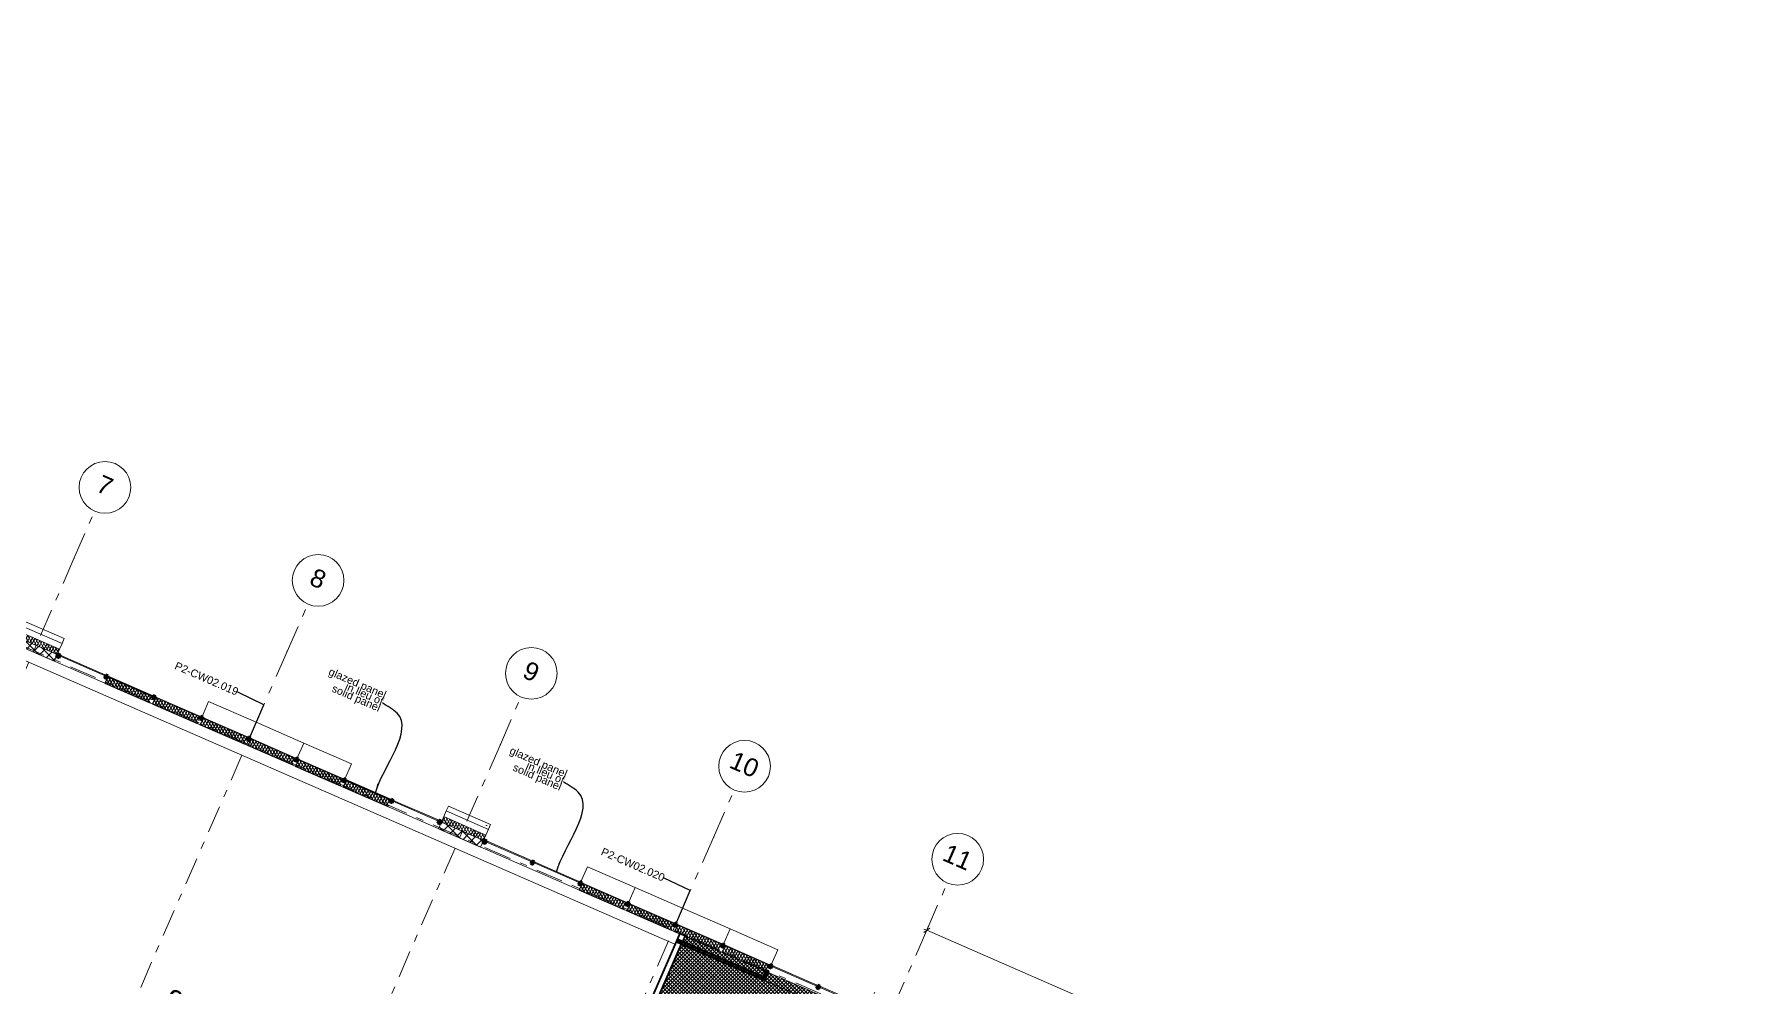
# Model space of a CAD drawing. Header units: millimetres. Extents: x -37281 to 954596, y -59787 to 956680.
# Drawn here: x 901522 to 934563, y 2975 to 21390 of the extents above; entities that cross this region are included whole.
import ezdxf
from ezdxf.enums import TextEntityAlignment as Align

# ---------------------------------------------------------------- set-up
doc = ezdxf.new("R2010")
doc.units = ezdxf.units.MM
doc.header["$MEASUREMENT"] = 0
doc.linetypes.add('Double Dashed', pattern=[1093.611073, 529.166651, -211.666656, 141.111112, -211.666656])
for name, color, linetype in [('A-15-MG_Structural_Grid', 7, 'Continuous'), ('A-20-M_Floor_Slab', 7, 'Continuous'), ('A-25-M_Curtain_Wall', 7, 'Continuous'), ('A-25-M_Wall_Ext', 7, 'Continuous'), ('A-25-M_Wall_Ext_Existing_HUB', 7, 'Continuous'), ('ArchiCAD Doors', 7, 'Continuous'), ('New_A-25-M_Curtain_Wall', 7, 'Continuous'), ('New_A-25-M_Wall_Int', 7, 'Continuous'), ('New_A-35-M_FFE-Zone', 7, 'Continuous'), ('New_A-95-D_Dim_Grid.Dim', 7, 'Continuous')]:
    doc.layers.add(name, color=color, linetype=linetype)
for name, color, linetype, lineweight, true_color in [('A-15-MG_Structural_Grid_Pen_No__163', 7, 'Continuous', 0, 0x750077), ('A-25-M_Curtain_Wall_Pen_No__144', 7, 'Continuous', 0, 0xc8c8c8), ('A-25-M_Curtain_Wall_Pen_No__165', 7, 'Continuous', 0, 0x006060), ('A-25-M_Curtain_Wall_Pen_No__27', 7, 'Continuous', 50, 0x2a2a2a), ('A-25-M_Curtain_Wall_Pen_No__43', 7, 'Continuous', 30, 0x444444), ('A-25-M_Curtain_Wall_Pen_No__46', 7, 'Continuous', 35, 0x444444), ('A-25-M_Wall_Ext_Existing_HUB_Pen_No__107', 7, 'Continuous', 15, 0xa6a6a6), ('A-25-M_Wall_Ext_Pen_No__63', 7, 'Continuous', 20, 0x606060), ('A-25-M_Wall_Int_Pen_No__102', 7, 'Continuous', 15, 0xcccccc), ('New_A-25-M_Curtain_Wall_Pen_No__144', 7, 'Continuous', 0, 0xc8c8c8), ('New_A-25-M_Curtain_Wall_Pen_No__165', 7, 'Continuous', 0, 0x006060), ('New_A-25-M_Curtain_Wall_Pen_No__27', 7, 'Continuous', 50, 0x2a2a2a), ('New_A-25-M_Curtain_Wall_Pen_No__43', 7, 'Continuous', 30, 0x444444), ('New_A-25-M_Wall_Int_Pen_No__107', 7, 'Continuous', 15, 0xa6a6a6), ('New_A-25-M_Wall_Int_Pen_No__27', 7, 'Continuous', 50, 0x2a2a2a), ('New_A-25-M_Wall_Int_Pen_No__81', 7, 'Continuous', 20, 0x6a6a6a), ('New_A-35-M_FFE-Zone_Pen_No__74', 7, 'Continuous', 20, 0x606060)]:
    doc.layers.add(name, color=color, linetype=linetype, lineweight=lineweight, true_color=true_color)
for name, color, linetype, lineweight in [('A-20-M_Floor_Slab_Pen_No__89', 8, 'Continuous', 20), ('A-25-M_Curtain_Wall_Pen_No__1', 7, 'Continuous', 13), ('A-25-M_Curtain_Wall_Pen_No__85', 8, 'Continuous', 20), ('A-25-M_Wall_Ext_Existing_HUB_Pen_No__1', 7, 'Continuous', 13), ('ArchiCAD Doors_Pen_No__1', 7, 'Continuous', 13), ('New_A-25-M_Curtain_Wall_Pen_No__1', 7, 'Continuous', 13), ('New_A-25-M_Wall_Int_Pen_No__1', 7, 'Continuous', 13), ('New_A-95-D_Dim_Grid.Dim_Pen_No__4', 7, 'Continuous', 20), ('New_A-95-P_Text_1_50_GA_Pen_No__1', 7, 'Continuous', 13), ('New_A-95-P_Text_1_50_GA_Pen_No__85', 8, 'Continuous', 20), ('New_ArchiCAD Zone Stamps_Pen_No__9', 7, 'Continuous', 13)]:
    doc.layers.add(name, color=color, linetype=linetype, lineweight=lineweight)
doc.styles.add('GENERATED_STYLE_2', font='')
doc.styles.add('GENERATED_STYLE_3', font='')
doc.styles.add('GENERATED_STYLE_4', font='')
doc.styles.get('GENERATED_STYLE_2').set_extended_font_data('Arial', bold=True)
doc.styles.get('GENERATED_STYLE_3').set_extended_font_data('Arial')
doc.styles.get('GENERATED_STYLE_4').set_extended_font_data('Swis721 BT')
doc.dimstyles.new('GENERATED_STYLE__2', dxfattribs={"dimtxt": 0.18, "dimasz": 273.6, "dimexe": 0.18, "dimexo": 0.0625, "dimgap": 0.09, "dimtad": 0, "dimtih": 1, "dimtoh": 1, "dimdec": 4, "dimzin": 0, "dimdsep": 46, "dimcen": 0.09, "dimadec": 0, "dimazin": 0, "dimtfac": 1, "dimtdec": 4, "dimtmove": 0, "dimatfit": 3, "dimldrblk": 'ARROWHEAD_5', "dimfxl": 1, "dimtolj": 1, "dimtzin": 0, "dimarcsym": 0})
doc.dimstyles.new('GENERATED_STYLE__3', dxfattribs={"dimtxt": 0.18, "dimasz": 182.4, "dimexe": 0.18, "dimexo": 0.0625, "dimgap": 0.09, "dimtad": 0, "dimtih": 1, "dimtoh": 1, "dimdec": 4, "dimzin": 0, "dimdsep": 46, "dimcen": 0.09, "dimadec": 0, "dimazin": 0, "dimtfac": 1, "dimtdec": 4, "dimtmove": 0, "dimatfit": 3, "dimldrblk": 'ARROWHEAD_5', "dimfxl": 1, "dimtolj": 1, "dimtzin": 0, "dimarcsym": 0})
doc.dimstyles.new('GENERATED_STYLE__4', dxfattribs={"dimtxt": 300, "dimasz": 95, "dimexe": 0.18, "dimexo": 0, "dimgap": 0.09, "dimtad": 1, "dimdec": 0, "dimzin": 0, "dimdsep": 46, "dimtxsty": 'GENERATED_STYLE_4', "dimblk": 'ARROWHEAD_2', "dimblk1": 'ARROWHEAD_2', "dimblk2": 'ARROWHEAD_2', "dimcen": 0.09, "dimclrd": 7, "dimclre": 7, "dimclrt": 7, "dimadec": 0, "dimazin": 0, "dimtfac": 1, "dimtdec": 4, "dimtmove": 0, "dimatfit": 3, "dimfxl": 1, "dimtolj": 1, "dimtzin": 0, "dimarcsym": 0})
pattern_1 = [(60, (864302.5, 0), (-43.30127, 25), []), (120, (864302.5, 0), (43.30127, 25), [])]
pattern_2 = [(103.994, (864302.5, 0), (-1137.956, 451.319), [0, -965.2, 0, -1079.5, 0, -1031.875]), (73.994, (864302.5, 0), (-1195.13, 1745.31), [0, -520.7, 0, -869.95, 0, -333.375]), (33.994, (863991, -716.2), (785.414, 1814.82), [0, -317.5, 0, -1143, 0, -1492.25]), (23.994, (863991, -716.2), (250.276, 1972.774), [0, -158.75, 0, -749.3, 0, -857.25])]
pattern_3 = [(45, (864302.5, 0), (-91.92388, 91.92388), []), (135, (864302.5, 0), (91.92388, 91.92388), [])]

# ---------------------------------------------------------------- blocks, each defined once
blk = doc.blocks.new('Computer Lab 1_INB 2206_43_1', base_point=(904921, 1417))
at = {"layer": 'New_A-35-M_FFE-Zone_Pen_No__74', "linetype": 'Continuous'}
for p, q in [((900619, 9584), (896180, -595)), ((913921, 3784), (900619, 9584)), ((909482, -6396), (913921, 3784)), ((896180, -595), (909482, -6396))]:
    blk.add_line(p, q, dxfattribs=at)
at = {"layer": 'New_ArchiCAD Zone Stamps_Pen_No__9'}
for tag, height, style, p in [('ROOM_NAME', 250, 'GENERATED_STYLE_2', (904184, 2934)), ('zoneNameLine2', 250, 'GENERATED_STYLE_2', (903996, 2502)), ('ROOM_NUMBER', 200, 'GENERATED_STYLE_3', (903807, 2082)), ('measuredAreaCode', 200, 'GENERATED_STYLE_3', (903650, 1721)), ('DUMMY_649', 200, 'GENERATED_STYLE_3', (903957, 1587)), ('DUMMY_650', 200, 'GENERATED_STYLE_3', (904587, 1313)), ('DUMMY_651', 133, 'GENERATED_STYLE_3', (904866, 1206))]:
    blk.add_attdef(tag, text='', height=height, rotation=336.4404, dxfattribs=dict(at, style=style)).set_placement(p, align=Align.TOP_LEFT)
blk = doc.blocks.new('Project Lab 4_INB 2208_58_1', base_point=(914903, -2910))
at = {"layer": 'New_A-35-M_FFE-Zone_Pen_No__74', "linetype": 'Continuous'}
for p, q in [((914034, 3789), (909575, -6436)), ((920493, 972), (914034, 3789)), ((916034, -9253), (920493, 972)), ((909575, -6436), (914732, -8685)), ((914732, -8685), (916034, -9253))]:
    blk.add_line(p, q, dxfattribs=at)
at = {"layer": 'New_ArchiCAD Zone Stamps_Pen_No__9'}
for tag, height, style, p in [('ROOM_NAME', 250, 'GENERATED_STYLE_2', (914375, -1483)), ('zoneNameLine2', 250, 'GENERATED_STYLE_2', (914187, -1916)), ('ROOM_NUMBER', 200, 'GENERATED_STYLE_3', (913999, -2336)), ('measuredAreaCode', 200, 'GENERATED_STYLE_3', (913842, -2696)), ('DUMMY_649', 200, 'GENERATED_STYLE_3', (914149, -2830)), ('DUMMY_650', 200, 'GENERATED_STYLE_3', (914638, -3044)), ('DUMMY_651', 133, 'GENERATED_STYLE_3', (914918, -3150))]:
    blk.add_attdef(tag, text='', height=height, rotation=336.4404, dxfattribs=dict(at, style=style)).set_placement(p, align=Align.TOP_LEFT)
blk = doc.blocks.new('Slab_11_1', base_point=(868401, -1742))
at = {"layer": 'A-20-M_Floor_Slab_Pen_No__89', "linetype": 'Continuous', "flags": 128}
blk.add_lwpolyline([(868401, -1742), (871982, 6433), (871711, 6182), (872166, 6610), (872084, 6699), (879688, 13776), (879758, 13700), (882077, 15858), (882749, 15136), (883656, 17218), (917976, 2253), (910750, -14318), (907865, -13060), (905807, -17778), (876959, -5199), (878761, -1065), (876230, 39), (874326, -4326)], close=True, dxfattribs=at)
blk = doc.blocks.new('Curtain Wall_20_1', base_point=(864302, 0))
at = {"layer": 'A-25-M_Curtain_Wall', "linetype": 'Continuous', "lineweight": 0, "true_color": 0x000000}
h = blk.add_hatch(dxfattribs=at)
h.set_pattern_fill('Batt_Insulation_0001', color=178, style=0, pattern_type=2)
h.set_pattern_definition(pattern_1)
h.paths.add_polyline_path([(912115, 4965), (912059, 4836), (912934, 4455), (912990, 4583)])
h = blk.add_hatch(dxfattribs=at)
h.set_pattern_fill('Batt_Insulation_0001', color=178, style=0, pattern_type=2)
h.set_pattern_definition(pattern_1)
h.paths.add_polyline_path([(913036, 4563), (912980, 4435), (913855, 4053), (913911, 4181)])
h = blk.add_hatch(dxfattribs=at)
h.set_pattern_fill('Batt_Insulation_0001', color=178, style=0, pattern_type=2)
h.set_pattern_definition(pattern_1)
h.paths.add_polyline_path([(913957, 4161), (913901, 4033), (914777, 3651), (914832, 3780)])
h = blk.add_hatch(dxfattribs=at)
h.set_pattern_fill('Batt_Insulation_0001', color=178, style=0, pattern_type=2)
h.set_pattern_definition(pattern_1)
h.paths.add_polyline_path([(914878, 3760), (914822, 3631), (915698, 3250), (915754, 3378)])
at = {"layer": 'A-25-M_Curtain_Wall_Pen_No__144', "linetype": 'Continuous'}
for points in [[(910226, 5810), (910198, 5745), (910244, 5725), (910272, 5790)], [(910280, 5786), (910234, 5806), (910206, 5742), (910252, 5722)], [(911201, 5384), (911155, 5404), (911127, 5340), (911173, 5320)], [(912122, 4983), (912077, 5003), (912049, 4938), (912094, 4918)], [(913044, 4581), (912998, 4601), (912970, 4537), (913016, 4517)], [(913965, 4179), (913919, 4199), (913891, 4135), (913937, 4115)], [(914886, 3777), (914840, 3797), (914812, 3733), (914858, 3713)], [(915807, 3376), (915762, 3396), (915734, 3332), (915779, 3312)], [(916729, 2974), (916683, 2994), (916655, 2930), (916701, 2910)], [(917650, 2572), (917604, 2592), (917576, 2528), (917622, 2508)], [(917660, 2568), (917614, 2588), (917586, 2524), (917632, 2504)]]:
    blk.add_hatch(color=256, dxfattribs=at).paths.add_polyline_path(points)
at = {"layer": 'A-25-M_Curtain_Wall_Pen_No__165', "linetype": 'Continuous', "lineweight": 0, "true_color": 0x001818}
for points in [[(911156, 5393), (910271, 5779), (910263, 5761), (911148, 5375)], [(912077, 4991), (911193, 5377), (911185, 5359), (912069, 4973)], [(916683, 2983), (915799, 3369), (915791, 3350), (916675, 2965)], [(917605, 2581), (916720, 2967), (916712, 2949), (917597, 2563)], [(917629, 2549), (917633, 2547), (917641, 2565), (917637, 2567)]]:
    blk.add_hatch(color=168, dxfattribs=at).paths.add_polyline_path(points)
at = {"layer": 'A-25-M_Curtain_Wall_Pen_No__1', "linetype": 'Continuous'}
for p, q in [((910271, 5779), (910263, 5761)), ((910263, 5761), (911148, 5375)), ((911156, 5393), (910271, 5779)), ((911148, 5375), (911156, 5393)), ((911193, 5377), (911185, 5359)), ((911185, 5359), (912069, 4973)), ((912077, 4991), (911193, 5377)), ((912069, 4973), (912077, 4991)), ((915799, 3369), (915791, 3350)), ((915791, 3350), (916675, 2965)), ((916683, 2983), (915799, 3369)), ((916675, 2965), (916683, 2983)), ((916720, 2967), (916712, 2949)), ((916712, 2949), (917597, 2563)), ((917605, 2581), (916720, 2967)), ((917597, 2563), (917605, 2581)), ((917637, 2567), (917629, 2549)), ((917629, 2549), (917633, 2547)), ((917633, 2547), (917641, 2565)), ((917641, 2565), (917637, 2567))]:
    blk.add_line(p, q, dxfattribs=at)
at = {"layer": 'A-25-M_Curtain_Wall_Pen_No__27', "linetype": 'Continuous'}
for p, q in [((910226, 5810), (910198, 5745)), ((910198, 5745), (910244, 5725)), ((910234, 5806), (910206, 5742)), ((910206, 5742), (910252, 5722)), ((910272, 5790), (910226, 5810)), ((910280, 5786), (910234, 5806)), ((910244, 5725), (910272, 5790)), ((910252, 5722), (910280, 5786)), ((911155, 5404), (911127, 5340)), ((911127, 5340), (911173, 5320)), ((911201, 5384), (911155, 5404)), ((911173, 5320), (911201, 5384)), ((912077, 5003), (912049, 4938)), ((912122, 4983), (912077, 5003)), ((912094, 4918), (912122, 4983)), ((912049, 4938), (912094, 4918)), ((912998, 4601), (912970, 4537)), ((912970, 4537), (913016, 4517)), ((913044, 4581), (912998, 4601)), ((913016, 4517), (913044, 4581)), ((913919, 4199), (913891, 4135)), ((913891, 4135), (913937, 4115)), ((913965, 4179), (913919, 4199)), ((913937, 4115), (913965, 4179)), ((914840, 3797), (914812, 3733)), ((914812, 3733), (914858, 3713)), ((914886, 3777), (914840, 3797)), ((914858, 3713), (914886, 3777)), ((915762, 3396), (915734, 3332)), ((915734, 3332), (915779, 3312)), ((915807, 3376), (915762, 3396)), ((915779, 3312), (915807, 3376)), ((916683, 2994), (916655, 2930)), ((916729, 2974), (916683, 2994)), ((916701, 2910), (916729, 2974)), ((916655, 2930), (916701, 2910)), ((917604, 2592), (917576, 2528)), ((917576, 2528), (917622, 2508)), ((917614, 2588), (917586, 2524)), ((917586, 2524), (917632, 2504)), ((917650, 2572), (917604, 2592)), ((917660, 2568), (917614, 2588)), ((917622, 2508), (917650, 2572)), ((917632, 2504), (917660, 2568))]:
    blk.add_line(p, q, dxfattribs=at)
at = {"layer": 'A-25-M_Curtain_Wall_Pen_No__43', "linetype": 'Continuous'}
for p, q in [((912990, 4583), (912115, 4965)), ((912059, 4836), (912934, 4455)), ((912980, 4435), (913855, 4053)), ((913911, 4181), (913036, 4563)), ((913901, 4033), (914777, 3651)), ((914832, 3780), (913957, 4161)), ((915754, 3378), (914878, 3760)), ((914822, 3631), (915698, 3250))]:
    blk.add_line(p, q, dxfattribs=at)
blk = doc.blocks.new('Curtain Wall_21_1', base_point=(864302, 0))
at = {"layer": 'New_A-25-M_Curtain_Wall', "linetype": 'Continuous', "lineweight": 0, "true_color": 0x000000}
h = blk.add_hatch(dxfattribs=at)
h.set_pattern_fill('Batt_Insulation_0001', color=178, style=0, pattern_type=2)
h.set_pattern_definition(pattern_1)
h.paths.add_polyline_path([(903865, 8562), (903809, 8434), (904684, 8052), (904740, 8180)])
h = blk.add_hatch(dxfattribs=at)
h.set_pattern_fill('Batt_Insulation_0001', color=178, style=0, pattern_type=2)
h.set_pattern_definition(pattern_1)
h.paths.add_polyline_path([(904786, 8160), (904730, 8032), (905606, 7650), (905661, 7779)])
h = blk.add_hatch(dxfattribs=at)
h.set_pattern_fill('Batt_Insulation_0001', color=178, style=0, pattern_type=2)
h.set_pattern_definition(pattern_1)
h.paths.add_polyline_path([(905707, 7759), (905651, 7630), (906527, 7249), (906583, 7377)])
h = blk.add_hatch(dxfattribs=at)
h.set_pattern_fill('Batt_Insulation_0001', color=178, style=0, pattern_type=2)
h.set_pattern_definition(pattern_1)
h.paths.add_polyline_path([(906629, 7357), (906573, 7229), (907448, 6847), (907504, 6975)])
at = {"layer": 'New_A-25-M_Curtain_Wall_Pen_No__144', "linetype": 'Continuous'}
for points in [[(901976, 9407), (901948, 9343), (901994, 9323), (902022, 9387)], [(902030, 9383), (901984, 9403), (901956, 9339), (902002, 9319)], [(902951, 8982), (902906, 9002), (902878, 8937), (902923, 8917)], [(903873, 8580), (903827, 8600), (903799, 8536), (903845, 8516)], [(904794, 8178), (904748, 8198), (904720, 8134), (904766, 8114)], [(905715, 7777), (905669, 7797), (905641, 7732), (905687, 7712)], [(906636, 7375), (906590, 7395), (906563, 7331), (906608, 7311)], [(907558, 6973), (907512, 6993), (907484, 6929), (907530, 6909)], [(908479, 6571), (908433, 6591), (908405, 6527), (908451, 6507)], [(909400, 6170), (909354, 6190), (909326, 6126), (909372, 6106)], [(909410, 6165), (909364, 6185), (909336, 6121), (909382, 6101)]]:
    blk.add_hatch(color=256, dxfattribs=at).paths.add_polyline_path(points)
at = {"layer": 'New_A-25-M_Curtain_Wall_Pen_No__165', "linetype": 'Continuous', "lineweight": 0, "true_color": 0x001818}
for points in [[(902906, 8990), (902022, 9376), (902014, 9358), (902898, 8972)], [(903827, 8589), (902943, 8974), (902935, 8956), (903819, 8570)], [(908434, 6580), (907549, 6966), (907541, 6948), (908426, 6562)], [(909355, 6179), (908470, 6564), (908462, 6546), (909347, 6160)], [(909380, 6146), (909383, 6144), (909391, 6163), (909388, 6164)]]:
    blk.add_hatch(color=168, dxfattribs=at).paths.add_polyline_path(points)
at = {"layer": 'New_A-25-M_Curtain_Wall_Pen_No__1', "linetype": 'Continuous'}
for p, q in [((902022, 9376), (902014, 9358)), ((902014, 9358), (902898, 8972)), ((902906, 8990), (902022, 9376)), ((902898, 8972), (902906, 8990)), ((902943, 8974), (902935, 8956)), ((902935, 8956), (903819, 8570)), ((903827, 8589), (902943, 8974)), ((903819, 8570), (903827, 8589)), ((907549, 6966), (907541, 6948)), ((907541, 6948), (908426, 6562)), ((908434, 6580), (907549, 6966)), ((908426, 6562), (908434, 6580)), ((908470, 6564), (908462, 6546)), ((908462, 6546), (909347, 6160)), ((909355, 6179), (908470, 6564)), ((909347, 6160), (909355, 6179)), ((909388, 6164), (909380, 6146)), ((909380, 6146), (909383, 6144)), ((909383, 6144), (909391, 6163)), ((909391, 6163), (909388, 6164))]:
    blk.add_line(p, q, dxfattribs=at)
at = {"layer": 'New_A-25-M_Curtain_Wall_Pen_No__27', "linetype": 'Continuous'}
for p, q in [((901976, 9407), (901948, 9343)), ((901948, 9343), (901994, 9323)), ((901984, 9403), (901956, 9339)), ((901956, 9339), (902002, 9319)), ((902022, 9387), (901976, 9407)), ((902030, 9383), (901984, 9403)), ((901994, 9323), (902022, 9387)), ((902002, 9319), (902030, 9383)), ((902906, 9002), (902878, 8937)), ((902878, 8937), (902923, 8917)), ((902951, 8982), (902906, 9002)), ((902923, 8917), (902951, 8982)), ((903827, 8600), (903799, 8536)), ((903873, 8580), (903827, 8600)), ((903799, 8536), (903845, 8516)), ((903845, 8516), (903873, 8580)), ((904748, 8198), (904720, 8134)), ((904720, 8134), (904766, 8114)), ((904794, 8178), (904748, 8198)), ((904766, 8114), (904794, 8178)), ((905669, 7797), (905641, 7732)), ((905641, 7732), (905687, 7712)), ((905715, 7777), (905669, 7797)), ((905687, 7712), (905715, 7777)), ((906590, 7395), (906563, 7331)), ((906563, 7331), (906608, 7311)), ((906636, 7375), (906590, 7395)), ((906608, 7311), (906636, 7375)), ((907512, 6993), (907484, 6929)), ((907558, 6973), (907512, 6993)), ((907530, 6909), (907558, 6973)), ((907484, 6929), (907530, 6909)), ((908433, 6591), (908405, 6527)), ((908405, 6527), (908451, 6507)), ((908479, 6571), (908433, 6591)), ((908451, 6507), (908479, 6571)), ((909354, 6190), (909326, 6126)), ((909326, 6126), (909372, 6106)), ((909364, 6185), (909336, 6121)), ((909336, 6121), (909382, 6101)), ((909400, 6170), (909354, 6190)), ((909410, 6165), (909364, 6185)), ((909372, 6106), (909400, 6170)), ((909382, 6101), (909410, 6165))]:
    blk.add_line(p, q, dxfattribs=at)
at = {"layer": 'New_A-25-M_Curtain_Wall_Pen_No__43', "linetype": 'Continuous'}
for p, q in [((903809, 8434), (904684, 8052)), ((904740, 8180), (903865, 8562)), ((904730, 8032), (905606, 7650)), ((905661, 7779), (904786, 8160)), ((905651, 7630), (906527, 7249)), ((906583, 7377), (905707, 7759)), ((907504, 6975), (906629, 7357)), ((906573, 7229), (907448, 6847))]:
    blk.add_line(p, q, dxfattribs=at)
blk = doc.blocks.new('Curtain Wall_25_1', base_point=(864302, 0))
at = {"layer": 'A-25-M_Curtain_Wall', "linetype": 'Continuous', "lineweight": 0, "true_color": 0x000000}
h = blk.add_hatch(dxfattribs=at)
h.set_pattern_fill('Batt_Insulation_0001', color=178, style=0, pattern_type=2)
h.set_pattern_definition(pattern_1)
h.paths.add_polyline_path([(902944, 8964), (902888, 8835), (903763, 8454), (903819, 8582)])
h = blk.add_hatch(dxfattribs=at)
h.set_pattern_fill('Batt_Insulation_0001', color=178, style=0, pattern_type=2)
h.set_pattern_definition(pattern_1)
h.paths.add_polyline_path([(903865, 8562), (903809, 8434), (904684, 8052), (904740, 8180)])
h = blk.add_hatch(dxfattribs=at)
h.set_pattern_fill('Batt_Insulation_0001', color=178, style=0, pattern_type=2)
h.set_pattern_definition(pattern_1)
h.paths.add_polyline_path([(904786, 8160), (904730, 8032), (905606, 7650), (905661, 7779)])
h = blk.add_hatch(dxfattribs=at)
h.set_pattern_fill('Batt_Insulation_0001', color=178, style=0, pattern_type=2)
h.set_pattern_definition(pattern_1)
h.paths.add_polyline_path([(905707, 7759), (905651, 7630), (906527, 7249), (906583, 7377)])
h = blk.add_hatch(dxfattribs=at)
h.set_pattern_fill('Batt_Insulation_0001', color=178, style=0, pattern_type=2)
h.set_pattern_definition(pattern_1)
h.paths.add_polyline_path([(906629, 7357), (906573, 7229), (907448, 6847), (907504, 6975)])
h = blk.add_hatch(dxfattribs=at)
h.set_pattern_fill('Batt_Insulation_0001', color=178, style=0, pattern_type=2)
h.set_pattern_definition(pattern_1)
h.paths.add_polyline_path([(907550, 6955), (907494, 6827), (908369, 6445), (908425, 6574)])
at = {"layer": 'A-25-M_Curtain_Wall_Pen_No__144', "linetype": 'Continuous'}
for points in [[(901976, 9407), (901948, 9343), (901994, 9323), (902022, 9387)], [(902030, 9383), (901984, 9403), (901956, 9339), (902002, 9319)], [(902951, 8982), (902906, 9002), (902878, 8937), (902923, 8917)], [(903873, 8580), (903827, 8600), (903799, 8536), (903845, 8516)], [(904794, 8178), (904748, 8198), (904720, 8134), (904766, 8114)], [(905715, 7777), (905669, 7797), (905641, 7732), (905687, 7712)], [(906636, 7375), (906590, 7395), (906563, 7331), (906608, 7311)], [(907558, 6973), (907512, 6993), (907484, 6929), (907530, 6909)], [(908479, 6571), (908433, 6591), (908405, 6527), (908451, 6507)], [(909400, 6170), (909354, 6190), (909326, 6126), (909372, 6106)], [(909410, 6165), (909364, 6185), (909336, 6121), (909382, 6101)]]:
    blk.add_hatch(color=256, dxfattribs=at).paths.add_polyline_path(points)
at = {"layer": 'A-25-M_Curtain_Wall_Pen_No__165', "linetype": 'Continuous', "lineweight": 0, "true_color": 0x001818}
for points in [[(902906, 8990), (902022, 9376), (902014, 9358), (902898, 8972)], [(909355, 6179), (908470, 6564), (908462, 6546), (909347, 6160)], [(909380, 6146), (909383, 6144), (909391, 6163), (909388, 6164)]]:
    blk.add_hatch(color=168, dxfattribs=at).paths.add_polyline_path(points)
at = {"layer": 'A-25-M_Curtain_Wall_Pen_No__1', "linetype": 'Continuous'}
for p, q in [((902022, 9376), (902014, 9358)), ((902014, 9358), (902898, 8972)), ((902906, 8990), (902022, 9376)), ((902898, 8972), (902906, 8990)), ((908470, 6564), (908462, 6546)), ((908462, 6546), (909347, 6160)), ((909355, 6179), (908470, 6564)), ((909347, 6160), (909355, 6179)), ((909388, 6164), (909380, 6146)), ((909380, 6146), (909383, 6144)), ((909383, 6144), (909391, 6163)), ((909391, 6163), (909388, 6164))]:
    blk.add_line(p, q, dxfattribs=at)
at = {"layer": 'A-25-M_Curtain_Wall_Pen_No__27', "linetype": 'Continuous'}
for p, q in [((901976, 9407), (901948, 9343)), ((901948, 9343), (901994, 9323)), ((901984, 9403), (901956, 9339)), ((901956, 9339), (902002, 9319)), ((902022, 9387), (901976, 9407)), ((902030, 9383), (901984, 9403)), ((901994, 9323), (902022, 9387)), ((902002, 9319), (902030, 9383)), ((902906, 9002), (902878, 8937)), ((902878, 8937), (902923, 8917)), ((902951, 8982), (902906, 9002)), ((902923, 8917), (902951, 8982)), ((903827, 8600), (903799, 8536)), ((903873, 8580), (903827, 8600)), ((903799, 8536), (903845, 8516)), ((903845, 8516), (903873, 8580)), ((904748, 8198), (904720, 8134)), ((904720, 8134), (904766, 8114)), ((904794, 8178), (904748, 8198)), ((904766, 8114), (904794, 8178)), ((905669, 7797), (905641, 7732)), ((905641, 7732), (905687, 7712)), ((905715, 7777), (905669, 7797)), ((905687, 7712), (905715, 7777)), ((906590, 7395), (906563, 7331)), ((906563, 7331), (906608, 7311)), ((906636, 7375), (906590, 7395)), ((906608, 7311), (906636, 7375)), ((907512, 6993), (907484, 6929)), ((907558, 6973), (907512, 6993)), ((907530, 6909), (907558, 6973)), ((907484, 6929), (907530, 6909)), ((908433, 6591), (908405, 6527)), ((908405, 6527), (908451, 6507)), ((908479, 6571), (908433, 6591)), ((908451, 6507), (908479, 6571)), ((909354, 6190), (909326, 6126)), ((909326, 6126), (909372, 6106)), ((909364, 6185), (909336, 6121)), ((909336, 6121), (909382, 6101)), ((909400, 6170), (909354, 6190)), ((909410, 6165), (909364, 6185)), ((909372, 6106), (909400, 6170)), ((909382, 6101), (909410, 6165))]:
    blk.add_line(p, q, dxfattribs=at)
at = {"layer": 'A-25-M_Curtain_Wall_Pen_No__43', "linetype": 'Continuous'}
for p, q in [((903819, 8582), (902944, 8964)), ((902888, 8835), (903763, 8454)), ((903809, 8434), (904684, 8052)), ((904740, 8180), (903865, 8562)), ((904730, 8032), (905606, 7650)), ((905661, 7779), (904786, 8160)), ((905651, 7630), (906527, 7249)), ((906583, 7377), (905707, 7759)), ((907504, 6975), (906629, 7357)), ((906573, 7229), (907448, 6847)), ((908425, 6574), (907550, 6955)), ((907494, 6827), (908369, 6445))]:
    blk.add_line(p, q, dxfattribs=at)
blk = doc.blocks.new('Simple Door Opening')
at = {"layer": 'ArchiCAD Doors_Pen_No__1', "linetype": 'Continuous'}
for p, q in [((-4055, 337), (-4055, 478)), ((-4055, 222), (-4055, 337)), ((4055, 337), (4055, 478)), ((4055, 222), (4055, 337)), ((-4055, 102), (-4055, 222)), ((-4055, 0), (-4055, 102)), ((4055, 102), (4055, 222)), ((4055, 0), (4055, 102))]:
    blk.add_line(p, q, dxfattribs=at)
blk = doc.blocks.new('Wall_208_1', base_point=(918602, 2501))
at = {"layer": 'A-25-M_Wall_Ext_Existing_HUB_Pen_No__107', "linetype": 'Continuous'}
h = blk.add_hatch(dxfattribs=at)
h.set_pattern_fill('613_01__ad_AR_SAND_0001', color=256, style=0, pattern_type=2)
h.set_pattern_definition(pattern_2)
h.paths.add_polyline_path([(902102, 9695), (901286, 10051), (901245, 9957), (902061, 9601)])
h = blk.add_hatch(dxfattribs=at)
h.set_pattern_fill('Concrete_Block_0001', color=256, style=0, pattern_type=2)
h.set_pattern_definition(pattern_3)
h.paths.add_polyline_path([(901967, 9386), (901151, 9742), (901095, 9613), (901911, 9258)])
h = blk.add_hatch(dxfattribs=at)
h.set_pattern_fill('Batt_Insulation_0001', color=256, style=0, pattern_type=2)
h.set_pattern_definition(pattern_1)
h.paths.add_polyline_path([(902013, 9491), (901197, 9847), (901151, 9742), (901967, 9386)])
h = blk.add_hatch(dxfattribs=at)
h.set_pattern_fill('613_01__ad_AR_SAND_0001', color=256, style=0, pattern_type=2)
h.set_pattern_definition(pattern_2)
h.paths.add_polyline_path([(910352, 6098), (909536, 6454), (909495, 6360), (910311, 6004)])
h = blk.add_hatch(dxfattribs=at)
h.set_pattern_fill('Concrete_Block_0001', color=256, style=0, pattern_type=2)
h.set_pattern_definition(pattern_3)
h.paths.add_polyline_path([(910217, 5789), (909401, 6144), (909345, 6016), (910161, 5660)])
h = blk.add_hatch(dxfattribs=at)
h.set_pattern_fill('Batt_Insulation_0001', color=256, style=0, pattern_type=2)
h.set_pattern_definition(pattern_1)
h.paths.add_polyline_path([(910263, 5894), (909447, 6250), (909401, 6144), (910217, 5789)])
at = {"layer": 'A-25-M_Wall_Ext_Existing_HUB_Pen_No__1', "linetype": 'Continuous'}
for p, q in [((902061, 9601), (901245, 9957)), ((901967, 9386), (901151, 9742)), ((902013, 9491), (901197, 9847)), ((910311, 6004), (909495, 6360)), ((910217, 5789), (909401, 6144)), ((910263, 5894), (909447, 6250))]:
    blk.add_line(p, q, dxfattribs=at)
at = {"layer": 'A-25-M_Wall_Ext_Existing_HUB_Pen_No__1', "linetype": 'Continuous', "flags": 128}
for points in [[(902102, 9695), (901286, 10051)], [(901095, 9613), (901911, 9258)], [(910352, 6098), (909536, 6454)], [(909345, 6016), (910161, 5660)]]:
    blk.add_lwpolyline(points, dxfattribs=at)
at = {"layer": 'ArchiCAD Doors', "color": 251, "linetype": 'Continuous', "lineweight": 20, "true_color": 0x606060, "zscale": 1000, "rotation": 156.440266101699}
for p in [(905819, 8075), (914069, 4477)]:
    blk.add_blockref('Simple Door Opening', p, dxfattribs=at)
blk = doc.blocks.new('Wall_219_1', base_point=(909430, -6515))
at = {"layer": 'New_A-25-M_Wall_Int_Pen_No__107', "linetype": 'Continuous'}
for points in [[(913974, 3869), (914032, 4002), (914018, 4008), (913960, 3875)], [(913940, 3830), (910109, -4957), (910123, -4963), (913954, 3824)], [(914040, 3786), (910209, -5001), (910223, -5007), (914054, 3780)], [(914074, 3826), (914132, 3959), (914118, 3965), (914060, 3832)], [(910029, -5141), (909435, -6503), (909449, -6509), (910043, -5147)], [(910129, -5184), (909568, -6469), (909582, -6475), (910143, -5190)], [(910099, -4980), (910039, -5118), (910053, -5124), (910113, -4986)], [(910199, -5024), (910139, -5161), (910153, -5167), (910213, -5030)], [(909435, -6503), (909430, -6515), (909448, -6510), (909449, -6509)], [(909449, -6509), (909448, -6510), (909449, -6510)], [(909568, -6469), (909564, -6480), (909582, -6475)]]:
    blk.add_hatch(color=256, dxfattribs=at).paths.add_polyline_path(points)
at = {"layer": 'New_A-25-M_Wall_Int_Pen_No__107', "linetype": 'Continuous', "lineweight": 0, "true_color": 0x535353}
for points in [[(910039, -5118), (910029, -5141), (910043, -5147), (910053, -5124)], [(910053, -5124), (910043, -5147), (910129, -5184), (910139, -5161)], [(910109, -4957), (910099, -4980), (910113, -4986), (910123, -4963)], [(910123, -4963), (910113, -4986), (910199, -5024), (910209, -5001)], [(910139, -5161), (910129, -5184), (910143, -5190), (910153, -5167)], [(910209, -5001), (910199, -5024), (910213, -5030), (910223, -5007)]]:
    blk.add_hatch(color=251, dxfattribs=at).paths.add_polyline_path(points)
at = {"layer": 'New_A-25-M_Wall_Int_Pen_No__81', "linetype": 'Continuous', "lineweight": 0, "true_color": 0x353535}
for points in [[(913960, 3875), (913940, 3830), (913954, 3824), (913974, 3869)], [(913974, 3869), (913954, 3824), (914040, 3786), (914060, 3832)], [(914060, 3832), (914040, 3786), (914054, 3780), (914074, 3826)]]:
    blk.add_hatch(color=250, dxfattribs=at).paths.add_polyline_path(points)
at = {"layer": 'New_A-25-M_Wall_Int_Pen_No__1', "linetype": 'Continuous'}
for p, q in [((914032, 4002), (913974, 3869)), ((913954, 3824), (910123, -4963)), ((910209, -5001), (914040, 3786)), ((914060, 3832), (914118, 3965)), ((910043, -5147), (909477, -6443)), ((909564, -6480), (910129, -5184)), ((910113, -4986), (910053, -5124)), ((910139, -5161), (910199, -5024)), ((909477, -6443), (909449, -6509)), ((909449, -6510), (909449, -6509))]:
    blk.add_line(p, q, dxfattribs=at)
at = {"layer": 'New_A-25-M_Wall_Int_Pen_No__1', "linetype": 'Continuous', "flags": 128}
for points in [[(914018, 4008), (910109, -4957)], [(914032, 4002), (914018, 4008)], [(914118, 3965), (914032, 4002)], [(909582, -6475), (914054, 3780)], [(914074, 3826), (914132, 3959)], [(914132, 3959), (914118, 3965)], [(910029, -5141), (909568, -6197)], [(910099, -4980), (910039, -5118)], [(909563, -6208), (909535, -6274)], [(909530, -6286), (909430, -6515)]]:
    blk.add_lwpolyline(points, dxfattribs=at)
at = {"layer": 'New_A-25-M_Wall_Int_Pen_No__27', "linetype": 'Continuous'}
for p, q in [((913940, 3830), (913954, 3824)), ((913954, 3824), (914040, 3786)), ((913974, 3869), (913960, 3875)), ((914060, 3832), (913974, 3869)), ((914040, 3786), (914054, 3780)), ((914074, 3826), (914060, 3832)), ((910029, -5141), (910043, -5147)), ((910053, -5124), (910039, -5118)), ((910043, -5147), (910129, -5184)), ((910139, -5161), (910053, -5124)), ((910099, -4980), (910113, -4986)), ((910123, -4963), (910109, -4957)), ((910113, -4986), (910199, -5024)), ((910209, -5001), (910123, -4963)), ((910129, -5184), (910143, -5190)), ((910153, -5167), (910139, -5161)), ((910199, -5024), (910213, -5030)), ((910223, -5007), (910209, -5001))]:
    blk.add_line(p, q, dxfattribs=at)
blk = doc.blocks.new('Wall_231_1', base_point=(913940, 3830))
at = {"layer": 'New_A-25-M_Wall_Int_Pen_No__81', "linetype": 'Continuous', "lineweight": 0, "true_color": 0x353535}
blk.add_hatch(color=250, dxfattribs=at).paths.add_polyline_path([(914054, 3780), (915653, 3083), (915628, 3148), (914074, 3826)])
at = {"layer": 'New_A-25-M_Wall_Int_Pen_No__27', "linetype": 'Continuous', "flags": 128}
for points in [[(914054, 3780), (915653, 3083)], [(915628, 3148), (914074, 3826)]]:
    blk.add_lwpolyline(points, dxfattribs=at)
blk = doc.blocks.new('Wall_232_1', base_point=(915653, 3083))
at = {"layer": 'New_A-25-M_Wall_Int_Pen_No__81', "linetype": 'Continuous', "lineweight": 0, "true_color": 0x353535}
blk.add_hatch(color=250, dxfattribs=at).paths.add_polyline_path([(915653, 3083), (915731, 3261), (915686, 3281), (915628, 3148)])
at = {"layer": 'New_A-25-M_Wall_Int_Pen_No__27', "linetype": 'Continuous', "flags": 128}
for points in [[(915686, 3281), (915628, 3148)], [(915653, 3083), (915731, 3261)], [(915731, 3261), (915686, 3281)]]:
    blk.add_lwpolyline(points, dxfattribs=at)
blk = doc.blocks.new('Standard grid marker')
at = {"layer": 'A-15-MG_Structural_Grid_Pen_No__163', "linetype": 'Double Dashed'}
for q in [(0, 0), (29726, 0)]:
    blk.add_line((1000, 0), q, dxfattribs=at)
at = {"layer": 'A-15-MG_Structural_Grid_Pen_No__163', "linetype": 'Continuous'}
blk.add_circle((-500, 0), 500, dxfattribs=at)
at = {"layer": 'A-15-MG_Structural_Grid_Pen_No__163', "linetype": 'Double Dashed'}
blk.add_point((1000, 0), dxfattribs=at)
blk.add_point((1000, 0), dxfattribs=at)
at = {"layer": 'A-15-MG_Structural_Grid_Pen_No__163', "style": 'GENERATED_STYLE_4'}
for tag, p in [('AC_MarkerText_1_0', (-500, 41)), ('AC_MarkerText_1_1', (31226, 41))]:
    blk.add_attdef(tag, text='', height=350, rotation=90, dxfattribs=at).set_placement(p, align=Align.MIDDLE_CENTER)
blk = doc.blocks.new('Shutter Rectangular 19')
at = {"layer": 'A-25-M_Wall_Ext_Pen_No__63', "linetype": 'Continuous'}
for p, q in [((1005, 335), (0, 335)), ((0, 335), (0, 0)), ((1005, 0), (1005, 335)), ((0, 0), (1005, 0))]:
    blk.add_line(p, q, dxfattribs=at)
blk = doc.blocks.new('Standard grid marker_2')
at = {"layer": 'A-15-MG_Structural_Grid_Pen_No__163', "linetype": 'Double Dashed'}
blk.add_line((1909, 0), (86140, 0), dxfattribs=at)
at = {"layer": 'A-15-MG_Structural_Grid_Pen_No__163', "style": 'GENERATED_STYLE_4'}
for tag, p in [('AC_MarkerText_1_0', (-500, 952)), ('AC_MarkerText_1_1', (88549, 952))]:
    blk.add_attdef(tag, text='', height=350, rotation=360, dxfattribs=at).set_placement(p, align=Align.MIDDLE_CENTER)
blk = doc.blocks.new('*D779', base_point=(864302, 0))
at = {"layer": 'New_A-95-D_Dim_Grid.Dim_Pen_No__4', "linetype": 'Continuous'}
for p, q in [((918850, 4093), (918734, 4007)), ((918792, 4050), (918736, 4074)), ((918829, 4136), (918754, 3964)), ((927041, 453), (918792, 4050)), ((926983, 410), (927100, 495)), ((927079, 538), (927004, 367)), ((934375, -2745), (927041, 453))]:
    blk.add_line(p, q, dxfattribs=at)
at = {"layer": 'New_A-95-D_Dim_Grid.Dim_Pen_No__4', "insert": (922455, 2518), "char_height": 300, "attachment_point": 7, "rotation": 336.4404, "style": 'GENERATED_STYLE_4'}
blk.add_mtext('\\A1;{\\fSwis721 BT|b0|i0|c0|p34;9,000}', dxfattribs=at)
blk = doc.blocks.new('ARROWHEAD_2')
at = {"color": 0, "linetype": 'Continuous', "lineweight": 0}
for p, q in [((0, 0), (-1, 0)), ((-0.38, -0.66), (0.38, 0.66))]:
    blk.add_line(p, q, dxfattribs=at)
blk = doc.blocks.new('ARROWHEAD_5')
at = {"color": 0, "linetype": 'Continuous', "lineweight": 0}
blk.add_line((0, 0), (-1, 0), dxfattribs=at)
blk.add_solid([(-1, 0.2679), (0, 0), (-1, -0.2679), (-1, 0.2679)], dxfattribs=at)

msp = doc.modelspace()

# ---------------------------------------------------------------- hatches: boundary and pattern name
at = {"layer": 'A-25-M_Wall_Int_Pen_No__102', "linetype": 'Continuous'}
h = msp.add_hatch(dxfattribs=at)
h.set_pattern_fill('Grid_5x5_Diagonal_0001', color=256, style=0, pattern_type=2)
h.set_pattern_definition([(45, (864302.5, 0), (-35.35534, 35.35534), []), (135, (864302.5, 0), (35.35534, 35.35534), [])])
h.paths.add_polyline_path([(909070.8, -19356.4), (913833.2, -8434.9), (909543.4, -6564.3), (912057.6, -798.6), (914121, 3933.5), (938576, -6730.2), (929236, -28149.5)])

# ---------------------------------------------------------------- block references
at = {"layer": 'A-15-MG_Structural_Grid', "color": 8, "linetype": 'Continuous', "lineweight": 15, "zscale": 1000, "rotation": 336.440411583993}
msp.add_blockref('Standard grid marker_2', (872406.4, 22153.2), dxfattribs=at)
at = {"layer": 'A-15-MG_Structural_Grid', "color": 8, "linetype": 'Continuous', "lineweight": 15}
ref = msp.add_blockref('Standard grid marker', (902691.8, 12161.2), dxfattribs=dict(at, zscale=1000, rotation=246.440411583993))
ref.add_attrib('AC_MarkerText_1', '7', dxfattribs={"layer": 'A-15-MG_Structural_Grid_Pen_No__163', "color": 216, "true_color": 0x750077, "height": 350, "rotation": 336.44041, "style": 'GENERATED_STYLE_4'}).set_placement((902891.6, 12660.7), align=Align.MIDDLE_CENTER)
ref = msp.add_blockref('Standard grid marker', (906816.7, 10362.5), dxfattribs=dict(at, zscale=1000, rotation=246.440411583993))
ref.add_attrib('AC_MarkerText_1', '8', dxfattribs={"layer": 'A-15-MG_Structural_Grid_Pen_No__163', "color": 216, "true_color": 0x750077, "height": 350, "rotation": 336.44041, "style": 'GENERATED_STYLE_4'}).set_placement((907016.5, 10857.1), align=Align.MIDDLE_CENTER)
ref = msp.add_blockref('Standard grid marker', (910941.6, 8563.8), dxfattribs=dict(at, zscale=1000, rotation=246.440411583993))
ref.add_attrib('AC_MarkerText_1', '9', dxfattribs={"layer": 'A-15-MG_Structural_Grid_Pen_No__163', "color": 216, "true_color": 0x750077, "height": 350, "rotation": 336.44041, "style": 'GENERATED_STYLE_4'}).set_placement((911141.4, 9058.5), align=Align.MIDDLE_CENTER)
ref = msp.add_blockref('Standard grid marker', (915066.5, 6765.2), dxfattribs=dict(at, zscale=1000, rotation=246.440411583993))
ref.add_attrib('AC_MarkerText_1', '10', dxfattribs={"layer": 'A-15-MG_Structural_Grid_Pen_No__163', "color": 216, "true_color": 0x750077, "height": 350, "rotation": 336.44041, "style": 'GENERATED_STYLE_4'}).set_placement((915266.3, 7260), align=Align.MIDDLE_CENTER)
ref = msp.add_blockref('Standard grid marker', (919191.4, 4966.5), dxfattribs=dict(at, zscale=1000, rotation=246.440411583993))
ref.add_attrib('AC_MarkerText_1', '11', dxfattribs={"layer": 'A-15-MG_Structural_Grid_Pen_No__163', "color": 216, "true_color": 0x750077, "height": 350, "rotation": 336.44041, "style": 'GENERATED_STYLE_4'}).set_placement((919391.2, 5466), align=Align.MIDDLE_CENTER)
at = {"layer": 'A-20-M_Floor_Slab', "color": 8, "linetype": 'Continuous', "lineweight": 20}
msp.add_blockref('Slab_11_1', (868400.7, -1742.5), dxfattribs=at)
at = {"layer": 'A-25-M_Curtain_Wall', "linetype": 'Continuous', "lineweight": 0}
for name in ['Curtain Wall_25_1', 'Curtain Wall_20_1']:
    msp.add_blockref(name, (864302.5, 0), dxfattribs=at)
at = {"layer": 'A-25-M_Wall_Ext', "color": 251, "linetype": 'Continuous', "lineweight": 20, "true_color": 0x606060, "xscale": -1, "zscale": 1000, "rotation": 156.440411583993}
for p in [(904897.8, 8476.3), (905819, 8074.6), (906740.3, 7672.9), (912226.4, 5280.7), (913147.6, 4879), (914068.8, 4477.3), (914990.1, 4075.6)]:
    msp.add_blockref('Shutter Rectangular 19', p, dxfattribs=at)
at = {"layer": 'A-25-M_Wall_Ext_Existing_HUB', "color": 250, "lineweight": 50, "true_color": 0x2a2a2a}
msp.add_blockref('Wall_208_1', (918601.6, 2500.7), dxfattribs=at)
at = {"layer": 'New_A-25-M_Curtain_Wall', "linetype": 'Continuous', "lineweight": 0}
msp.add_blockref('Curtain Wall_21_1', (864302.5, 0), dxfattribs=at)
at = {"layer": 'New_A-25-M_Wall_Int', "color": 250, "lineweight": 50, "true_color": 0x2a2a2a}
for name, p in [('Wall_219_1', (909429.8, -6514.8)), ('Wall_231_1', (913940.4, 3829.6)), ('Wall_232_1', (915653.5, 3082.7))]:
    msp.add_blockref(name, p, dxfattribs=at)
at = {"layer": 'New_A-35-M_FFE-Zone', "linetype": 'Continuous'}
ref = msp.add_blockref('Computer Lab 1_INB 2206_43_1', (904920.8, 1416.6), dxfattribs=at)
ref.add_attrib('ROOM_NAME', 'Computer Lab 1', dxfattribs={"layer": 'New_ArchiCAD Zone Stamps_Pen_No__9', "color": 7, "height": 250, "rotation": 336.44041, "style": 'GENERATED_STYLE_2'}).set_placement((904183.9, 2934.4), align=Align.TOP_LEFT)
ref.add_attrib('ROOM_NUMBER', 'INB 2206', dxfattribs={"layer": 'New_ArchiCAD Zone Stamps_Pen_No__9', "color": 7, "height": 200, "rotation": 336.44041, "style": 'GENERATED_STYLE_3'}).set_placement((903807.1, 2081.5), align=Align.TOP_LEFT)
ref.add_attrib('zoneNameLine2', 'ID. SF214', dxfattribs={"layer": 'New_ArchiCAD Zone Stamps_Pen_No__9', "color": 7, "height": 250, "rotation": 336.44041, "style": 'GENERATED_STYLE_2'}).set_placement((903995.5, 2502.2), align=Align.TOP_LEFT)
ref.add_attrib('measuredAreaCode', 'A: ', dxfattribs={"layer": 'New_ArchiCAD Zone Stamps_Pen_No__9', "color": 7, "height": 200, "rotation": 336.44041, "style": 'GENERATED_STYLE_3'}).set_placement((903650.1, 1721.4), align=Align.TOP_LEFT)
ref.add_attrib('DUMMY_649', '161.2', dxfattribs={"layer": 'New_ArchiCAD Zone Stamps_Pen_No__9', "color": 7, "height": 200, "rotation": 336.44041, "style": 'GENERATED_STYLE_3'}).set_placement((903957.5, 1587.4), align=Align.TOP_LEFT)
ref.add_attrib('DUMMY_650', ' m', dxfattribs={"layer": 'New_ArchiCAD Zone Stamps_Pen_No__9', "color": 7, "height": 200, "rotation": 336.44041, "style": 'GENERATED_STYLE_3'}).set_placement((904586.6, 1313), align=Align.TOP_LEFT)
ref.add_attrib('DUMMY_651', '2', dxfattribs={"layer": 'New_ArchiCAD Zone Stamps_Pen_No__9', "color": 7, "height": 133.3, "rotation": 336.44041, "style": 'GENERATED_STYLE_3'}).set_placement((904865.9, 1206.5), align=Align.TOP_LEFT)
ref = msp.add_blockref('Project Lab 4_INB 2208_58_1', (914902.9, -2909.9), dxfattribs=at)
ref.add_attrib('ROOM_NAME', 'Project Lab 4', dxfattribs={"layer": 'New_ArchiCAD Zone Stamps_Pen_No__9', "color": 7, "height": 250, "rotation": 336.44041, "style": 'GENERATED_STYLE_2'}).set_placement((914375.4, -1483.5), align=Align.TOP_LEFT)
ref.add_attrib('ROOM_NUMBER', 'INB 2208', dxfattribs={"layer": 'New_ArchiCAD Zone Stamps_Pen_No__9', "color": 7, "height": 200, "rotation": 336.44041, "style": 'GENERATED_STYLE_3'}).set_placement((913998.5, -2336.3), align=Align.TOP_LEFT)
ref.add_attrib('zoneNameLine2', 'ID. SF107', dxfattribs={"layer": 'New_ArchiCAD Zone Stamps_Pen_No__9', "color": 7, "height": 250, "rotation": 336.44041, "style": 'GENERATED_STYLE_2'}).set_placement((914187, -1915.6), align=Align.TOP_LEFT)
ref.add_attrib('measuredAreaCode', 'A: ', dxfattribs={"layer": 'New_ArchiCAD Zone Stamps_Pen_No__9', "color": 7, "height": 200, "rotation": 336.44041, "style": 'GENERATED_STYLE_3'}).set_placement((913841.5, -2696.4), align=Align.TOP_LEFT)
ref.add_attrib('DUMMY_649', '78.6', dxfattribs={"layer": 'New_ArchiCAD Zone Stamps_Pen_No__9', "color": 7, "height": 200, "rotation": 336.44041, "style": 'GENERATED_STYLE_3'}).set_placement((914148.9, -2830.4), align=Align.TOP_LEFT)
ref.add_attrib('DUMMY_650', ' m', dxfattribs={"layer": 'New_ArchiCAD Zone Stamps_Pen_No__9', "color": 7, "height": 200, "rotation": 336.44041, "style": 'GENERATED_STYLE_3'}).set_placement((914638.2, -3043.8), align=Align.TOP_LEFT)
ref.add_attrib('DUMMY_651', '2', dxfattribs={"layer": 'New_ArchiCAD Zone Stamps_Pen_No__9', "color": 7, "height": 133.3, "rotation": 336.44041, "style": 'GENERATED_STYLE_3'}).set_placement((914917.5, -3150.4), align=Align.TOP_LEFT)

# ---------------------------------------------------------------- texts
at = {"layer": 'A-25-M_Curtain_Wall_Pen_No__46', "linetype": 'Continuous', "char_height": 150, "attachment_point": 6, "rotation": 336.49416, "style": 'GENERATED_STYLE_4'}
for s, insert in [('\\A1;{\\fSwis721 BT|b0|i0|c0|p34;P2-CW02.019}', (905461.6, 8656.4)), ('\\A1;{\\fSwis721 BT|b0|i0|c0|p34;P2-CW02.020}', (913711.4, 5059.1))]:
    msp.add_mtext(s, dxfattribs=dict(at, insert=insert))
at = {"layer": 'New_A-95-P_Text_1_50_GA_Pen_No__1', "linetype": 'Continuous', "char_height": 150, "width": 1227.616, "attachment_point": 6, "rotation": 336.54791, "line_spacing_factor": 0.546586, "style": 'GENERATED_STYLE_4'}
for insert in [(908260, 8450.9), (911762.9, 6923.5)]:
    msp.add_mtext('\\A1;{\\fSwis721 BT|b0|i0|c0|p34;glazed panel in lieu of solid panel}', dxfattribs=dict(at, insert=insert))

# ---------------------------------------------------------------- dimensions: what is measured, and where the dimension line sits
at = {"layer": 'New_A-95-D_Dim_Grid.Dim', "linetype": 'Continuous'}
dim = msp.add_linear_dim(base=(918791.7, 4049.9), p1=(927063.8, 503.8), p2=(918791.7, 4049.9), angle=156.44041, dimstyle='GENERATED_STYLE__4', dxfattribs=at)
dim.commit()
dim.dimension.update_dxf_attribs({"geometry": '*D779', "text_midpoint": (923000.4, 2443.7), "dimtype": 160, "text_rotation": 336.44041})

# ---------------------------------------------------------------- leaders
at = {"layer": 'A-25-M_Curtain_Wall_Pen_No__85', "linetype": 'Continuous', "annotation_type": 0, "has_hookline": 1, "hookline_direction": 1, "horizontal_direction": (0.917019, -0.398843, 0)}
for points, text_width in [([(905685.1, 7767.8), (905967.7, 8415.9), (905461.7, 8656.3)], 1528.6), ([(913934.9, 4170.5), (914217.5, 4818.6), (913711.5, 5059)], 1535.7)]:
    msp.add_leader(points, dimstyle='GENERATED_STYLE__2', dxfattribs=dict(at, text_width=text_width))
at = {"layer": 'New_A-95-P_Text_1_50_GA_Pen_No__85', "linetype": 'Continuous', "path_type": 1, "annotation_type": 0, "has_hookline": 1, "hookline_direction": 1, "text_width": 1200, "horizontal_direction": (0.917393, -0.397982, 0)}
for points in [[(908126.4, 6708.5), (908543.1, 8252.9), (908260.1, 8450.8)], [(911629.3, 5181.1), (912045.9, 6725.5), (911762.9, 6923.4)]]:
    msp.add_leader(points, dimstyle='GENERATED_STYLE__3', dxfattribs=at)

doc.saveas('drawing.dxf')
